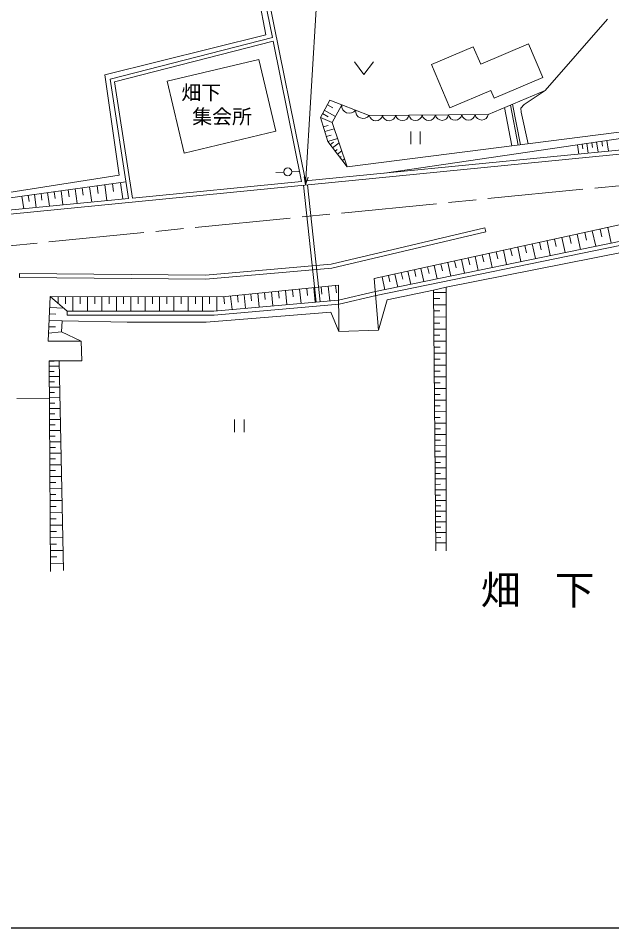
# Model space of a CAD drawing. Units: millimetres, scale not verified. Extents: x 40000 to 680000, y 20000 to 380000.
# Drawn here: x 384606 to 459284, y 205000 to 319510 of the extents above; entities that cross this region are included whole.
import ezdxf
from ezdxf.enums import TextEntityAlignment as Align

# ---------------------------------------------------------------- set-up
doc = ezdxf.new("R2010")
doc.units = ezdxf.units.MM
doc.header["$LTSCALE"] = 1000
doc.linetypes.add('CHAIN', pattern=[18.5, 12, -1.5, 3.5, -1.5])
for name, color, linetype, lineweight in [('M-BGD', 7, 'Continuous', 13), ('M-BGD-HTXT', 7, 'Continuous', 13), ('M-BMK', 2, 'CHAIN', 13), ('M-STR-HTXT', 7, 'Continuous', 13), ('M-TTL-BAND', 7, 'Continuous', 25)]:
    doc.layers.add(name, color=color, linetype=linetype, lineweight=lineweight)
doc.styles.add('ＭＳ ゴシック', font='')
doc.styles.get('ＭＳ ゴシック').set_extended_font_data('MS Gothic')

msp = doc.modelspace()

# ---------------------------------------------------------------- linework, layer by layer
at = {"layer": 'M-BGD'}
for p, q in [((416581, 317093), (414233, 328662)), ((420759, 299016), (414723, 328762)), ((415767, 317408), (413641, 328585)), ((450887, 310418), (458738, 319396)), ((395522, 312393), (415767, 317408)), ((420259, 298967), (416680, 316603)), ((442804, 313713), (448817, 316280)), ((450621, 312054), (448817, 316280)), ((436599, 313679), (441860, 315924)), ((441860, 315924), (442804, 313713)), ((414885, 314305), (403327, 311567)), ((417025, 305275), (414885, 314305)), ((426902, 314017), (428102, 312417)), ((428102, 312417), (429302, 314017)), ((438925, 308231), (436599, 313679)), ((397312, 299762), (395522, 312393)), ((403327, 311567), (405466, 302536)), ((450621, 312054), (444490, 309437)), ((444068, 310426), (438925, 308231)), ((443742, 307396), (450887, 310418)), ((444490, 309437), (444068, 310426)), ((448255, 308643), (450887, 310418)), ((422623, 307021), (423822, 309201)), ((423822, 309201), (425309, 308589)), ((420759, 299016), (515349, 308317)), ((423505, 308624), (424207, 308238)), ((425309, 308589), (424095, 306366)), ((445803, 308267), (446703, 303441)), ((447509, 303544), (446529, 308575)), ((447807, 303582), (446811, 308694)), ((447838, 308169), (448255, 308643)), ((447865, 307663), (447838, 308169)), ((423550, 303968), (422623, 307021)), ((422623, 307021), (424095, 306366)), ((422882, 307493), (423607, 307094)), ((423119, 307922), (424523, 307150)), ((448742, 303701), (447865, 307663)), ((422986, 305825), (423583, 306006)), ((424095, 306366), (426003, 300805)), ((405466, 302536), (417025, 305275)), ((423167, 305228), (424361, 305590)), ((423355, 304609), (423974, 304797)), ((426003, 300805), (462656, 305472)), ((433991, 305266), (433991, 303666)), ((435191, 303666), (435191, 305266)), ((423543, 303989), (424781, 304365)), ((426003, 300805), (423550, 303968)), ((423850, 303581), (424255, 303895)), ((424164, 303176), (424974, 303804)), ((430670, 299991), (460654, 304417)), ((454956, 303576), (455130, 302396)), ((455546, 303663), (455633, 303073)), ((456136, 303750), (456318, 302513)), ((456754, 303841), (456846, 303222)), ((457373, 303932), (457564, 302635)), ((458022, 304028), (458117, 303379)), ((458670, 304124), (458871, 302764)), ((424470, 302781), (424740, 302990)), ((424777, 302386), (425317, 302805)), ((425083, 301991), (425218, 302095)), ((425390, 301595), (425660, 301805)), ((418024, 300134), (417013, 300096)), ((419023, 300183), (419928, 300216)), ((346489, 291814), (397312, 299762)), ((346489, 291814), (398153, 298898)), ((398969, 296874), (420259, 298967)), ((389994, 297780), (390236, 296015)), ((390876, 297900), (390997, 297018)), ((391759, 298021), (392010, 296190)), ((392674, 298147), (392800, 297231)), ((393590, 298273), (393851, 296371)), ((394541, 298403), (394672, 297452)), ((395493, 298533), (395763, 296559)), ((396480, 298669), (396615, 297681)), ((397467, 298804), (397749, 296754)), ((420484, 298487), (422083, 283774)), ((420982, 298536), (422581, 283818)), ((359643, 293007), (398470, 296825)), ((385082, 297106), (385298, 295530)), ((385870, 297214), (385978, 296426)), ((386658, 297322), (386882, 295685)), ((387476, 297434), (387589, 296616)), ((388295, 297547), (388528, 295847)), ((389144, 297663), (389261, 296813)), ((429401, 286731), (461386, 293746)), ((458784, 293175), (459217, 291201)), ((443328, 293119), (443444, 292633)), ((453959, 292117), (454167, 291167)), ((454909, 292326), (455331, 290401)), ((455872, 292537), (456083, 291574)), ((456834, 292748), (457262, 290798)), ((457809, 292962), (458023, 291987)), ((448364, 290890), (448565, 289975)), ((449279, 291091), (449685, 289238)), ((450206, 291294), (450409, 290368)), ((451132, 291497), (451544, 289621)), ((452070, 291703), (452276, 290765)), ((453009, 291909), (453425, 290008)), ((438427, 285669), (460912, 290097)), ((443859, 289902), (444251, 288119)), ((444751, 290098), (444947, 289206)), ((445643, 290293), (446039, 288487)), ((446546, 290491), (446744, 289588)), ((447450, 290690), (447851, 288860)), ((437795, 288572), (437981, 287724)), ((438642, 288758), (439019, 287041)), ((439501, 288946), (439689, 288088)), ((440359, 289135), (440741, 287396)), ((441229, 289325), (441420, 288456)), ((442098, 289516), (442485, 287755)), ((442979, 289709), (443172, 288829)), ((432805, 287478), (432984, 286662)), ((433621, 287657), (433983, 286004)), ((434447, 287838), (434628, 287012)), ((435273, 288019), (435640, 286345)), ((436110, 288203), (436294, 287366)), ((436947, 288386), (437319, 286691)), ((384775, 287373), (384770, 286873)), ((429946, 280225), (429401, 286731)), ((430377, 286945), (430731, 285334)), ((431183, 287122), (431360, 286316)), ((431989, 287299), (432347, 285667)), ((410246, 284423), (424894, 285895)), ((417352, 285137), (417440, 284260)), ((418229, 285225), (418408, 283449)), ((419117, 285315), (419206, 284427)), ((420005, 285404), (420186, 283606)), ((420904, 285494), (420994, 284595)), ((421803, 285585), (421986, 283765)), ((422712, 285676), (422804, 284766)), ((423622, 285767), (423807, 283926)), ((424542, 285860), (424635, 284939)), ((424894, 285895), (424930, 280080)), ((431041, 284060), (436857, 285260)), ((438427, 285669), (436857, 285260)), ((436857, 285260), (437133, 252454)), ((438441, 252454), (438427, 285669)), ((388389, 278858), (388632, 284480)), ((388632, 284480), (410246, 284423)), ((390784, 282644), (388632, 284480)), ((389632, 284477), (389629, 283629)), ((390560, 284475), (390558, 283546)), ((391489, 284472), (391484, 282644)), ((392403, 284470), (392401, 283556)), ((393317, 284467), (393312, 282643)), ((394229, 284465), (394227, 283553)), ((395141, 284463), (395136, 282643)), ((396051, 284460), (396049, 283550)), ((396961, 284458), (396956, 282642)), ((397869, 284455), (397866, 283548)), ((398776, 284453), (398772, 282642)), ((399682, 284451), (399680, 283545)), ((400588, 284448), (400583, 282641)), ((401492, 284446), (401489, 283542)), ((402395, 284444), (402390, 282640)), ((403297, 284441), (403294, 283540)), ((404198, 284439), (404194, 282640)), ((405098, 284437), (405096, 283537)), ((405997, 284434), (405993, 282639)), ((406895, 284432), (406893, 283534)), ((407792, 284430), (407788, 282639)), ((408688, 284427), (408685, 283532)), ((409583, 284425), (409579, 282669)), ((410460, 284445), (410548, 283571)), ((411333, 284532), (411504, 282839)), ((412180, 284617), (412265, 283771)), ((413027, 284703), (413199, 282989)), ((413883, 284789), (413969, 283932)), ((414740, 284875), (414914, 283141)), ((415607, 284962), (415694, 284095)), ((416474, 285049), (416650, 283294)), ((429946, 280225), (431041, 284060)), ((436859, 284985), (438428, 284998)), ((436865, 284207), (437644, 284214)), ((388572, 283101), (390337, 283025)), ((436872, 283429), (438428, 283442)), ((388537, 282292), (389347, 282257)), ((390784, 282644), (390783, 282144)), ((408252, 281262), (423953, 282497)), ((423953, 282497), (424930, 280080)), ((436878, 282657), (437650, 282663)), ((436885, 281885), (438429, 281898)), ((388467, 280670), (389280, 280635)), ((388502, 281482), (390122, 281413)), ((390041, 280037), (390122, 281410)), ((390122, 281410), (398329, 281225)), ((398329, 281225), (408252, 281262)), ((436891, 281119), (437657, 281125)), ((388432, 279857), (390041, 280037)), ((392533, 278858), (390041, 280037)), ((424930, 280080), (429946, 280225)), ((436898, 280353), (438430, 280366)), ((436904, 279593), (437664, 279600)), ((392533, 278858), (388389, 278858)), ((392606, 276362), (392533, 278858)), ((436911, 278834), (438430, 278846)), ((436917, 278080), (437671, 278086)), ((436923, 277326), (438431, 277339)), ((388665, 249874), (388486, 276362)), ((388486, 276362), (392606, 276362)), ((388486, 276331), (389128, 276335)), ((390307, 249976), (389760, 276362)), ((436930, 276578), (437677, 276584)), ((388491, 275689), (389774, 275698)), ((388495, 275039), (389146, 275043)), ((436936, 275830), (438431, 275843)), ((436942, 275089), (437684, 275095)), ((388500, 274388), (389801, 274397)), ((388504, 273729), (389164, 273733)), ((436948, 274347), (438432, 274359)), ((388509, 273069), (389828, 273078)), ((436955, 273611), (437690, 273617)), ((436961, 272875), (438433, 272887)), ((384443, 271652), (388519, 271576)), ((388513, 272400), (389182, 272404)), ((388518, 271731), (389856, 271740)), ((436967, 272145), (437697, 272151)), ((436973, 271415), (438433, 271427)), ((388522, 271052), (389201, 271057)), ((388527, 270373), (389884, 270383)), ((436979, 270690), (437703, 270696)), ((388531, 269685), (389220, 269690)), ((436985, 269966), (438434, 269978)), ((436991, 269247), (437710, 269253)), ((388536, 268997), (389912, 269006)), ((388541, 268299), (389239, 268304)), ((411831, 269001), (411831, 267401)), ((413031, 267401), (413031, 269001)), ((436997, 268529), (438434, 268541)), ((388545, 267601), (389941, 267611)), ((388550, 266893), (389258, 266898)), ((437003, 267816), (437716, 267822)), ((437009, 267103), (438435, 267115)), ((388555, 266185), (389971, 266195)), ((437015, 266396), (437722, 266402)), ((437021, 265689), (438436, 265701)), ((388560, 265467), (389278, 265472)), ((388565, 264749), (390000, 264759)), ((437027, 264987), (437729, 264993)), ((388570, 264021), (389298, 264026)), ((437033, 264286), (438436, 264297)), ((437039, 263590), (437735, 263595)), ((388574, 263293), (390031, 263303)), ((388579, 262555), (389318, 262560)), ((437045, 262894), (438437, 262905)), ((388584, 261816), (390061, 261826)), ((437050, 262203), (437741, 262209)), ((437056, 261513), (438437, 261524)), ((388589, 261067), (389338, 261072)), ((388595, 260319), (390092, 260329)), ((437062, 260828), (437747, 260833)), ((437068, 260143), (438438, 260154)), ((388600, 259559), (389359, 259564)), ((388605, 258799), (390124, 258810)), ((437074, 259463), (437753, 259469)), ((437079, 258783), (438438, 258795)), ((388610, 258029), (389380, 258034)), ((437085, 258109), (437759, 258115)), ((388615, 257259), (390156, 257269)), ((437091, 257435), (438439, 257446)), ((437096, 256766), (437765, 256772)), ((388620, 256478), (389402, 256483)), ((388626, 255696), (390188, 255707)), ((437102, 256097), (438439, 256109)), ((437107, 255434), (437771, 255439)), ((388631, 254904), (389423, 254909)), ((437113, 254770), (438440, 254782)), ((388636, 254112), (390221, 254122)), ((388642, 253308), (389445, 253313)), ((437119, 254112), (437777, 254118)), ((437124, 253454), (438441, 253465)), ((388647, 252504), (390254, 252515)), ((388653, 251689), (389468, 251695)), ((388658, 250874), (390288, 250885))]:
    msp.add_line(p, q, dxfattribs=at)
for points in [[(398470, 296825), (396172, 311849), (416581, 317093)], [(398969, 296874), (396735, 311478), (416680, 316603)], [(425309, 308589), (428774, 307280), (443742, 307396)], [(359692, 292510), (515635, 307842), (515674, 307847)], [(390784, 282644), (409228, 282638), (424905, 284023), (429538, 285088), (460229, 291409), (477238, 292940), (482024, 293402), (537021, 298958)], [(390783, 282144), (409250, 282138), (424984, 283528), (429645, 284600), (460302, 290914), (477284, 292442), (482074, 292904), (537051, 298459)], [(384770, 286873), (408208, 286649), (424043, 288036), (443444, 292633)], [(384775, 287373), (408189, 287149), (423963, 288530), (443328, 293119)]]:
    msp.add_lwpolyline(points, dxfattribs=at)
msp.add_circle((418523, 300169), 500, dxfattribs=at)
for centre, radius, start, end in [((426268, 308507), 962, 175.13652, 323.48817), ((428000, 307853), 962, 175.13652, 323.48817), ((429604, 307431), 844, 190.26426, 350.61684), ((431267, 307444), 844, 190.26426, 350.61684), ((432931, 307456), 844, 190.26426, 350.61684), ((434594, 307469), 844, 190.26426, 350.61684), ((436257, 307482), 844, 190.26426, 350.61684), ((437920, 307495), 844, 190.26426, 350.61684), ((439583, 307508), 844, 190.26426, 350.61684), ((441247, 307520), 844, 190.26426, 350.61684), ((442910, 307533), 844, 190.26426, 350.61684)]:
    msp.add_arc(centre, radius, start, end, dxfattribs=at)
at = {"layer": 'M-BMK'}
msp.add_line((370064, 289535), (517537, 304077), dxfattribs=at)
at = {"layer": 'M-STR-HTXT'}
for q in [(423002, 335361), (420567, 299527), (421066, 299496)]:
    msp.add_line((420755, 298513), q, dxfattribs=at)
at = {"layer": 'M-TTL-BAND'}
msp.add_line((40000, 205000), (579000, 205000), dxfattribs=at)

# ---------------------------------------------------------------- texts
at = {"layer": 'M-BGD', "style": 'ＭＳ ゴシック'}
for s, p in [('畑下', (405133, 310144)), ('集会所', (406502, 307127))]:
    msp.add_text(s, height=1833, dxfattribs=at).set_placement(p, align=Align.MIDDLE_LEFT)
at = {"layer": 'M-BGD-HTXT', "insert": (450549, 247338), "char_height": 3666, "attachment_point": 5, "style": 'ＭＳ ゴシック'}
msp.add_mtext('\\T1.24;畑\\~下', dxfattribs=at)

doc.saveas('drawing.dxf')
